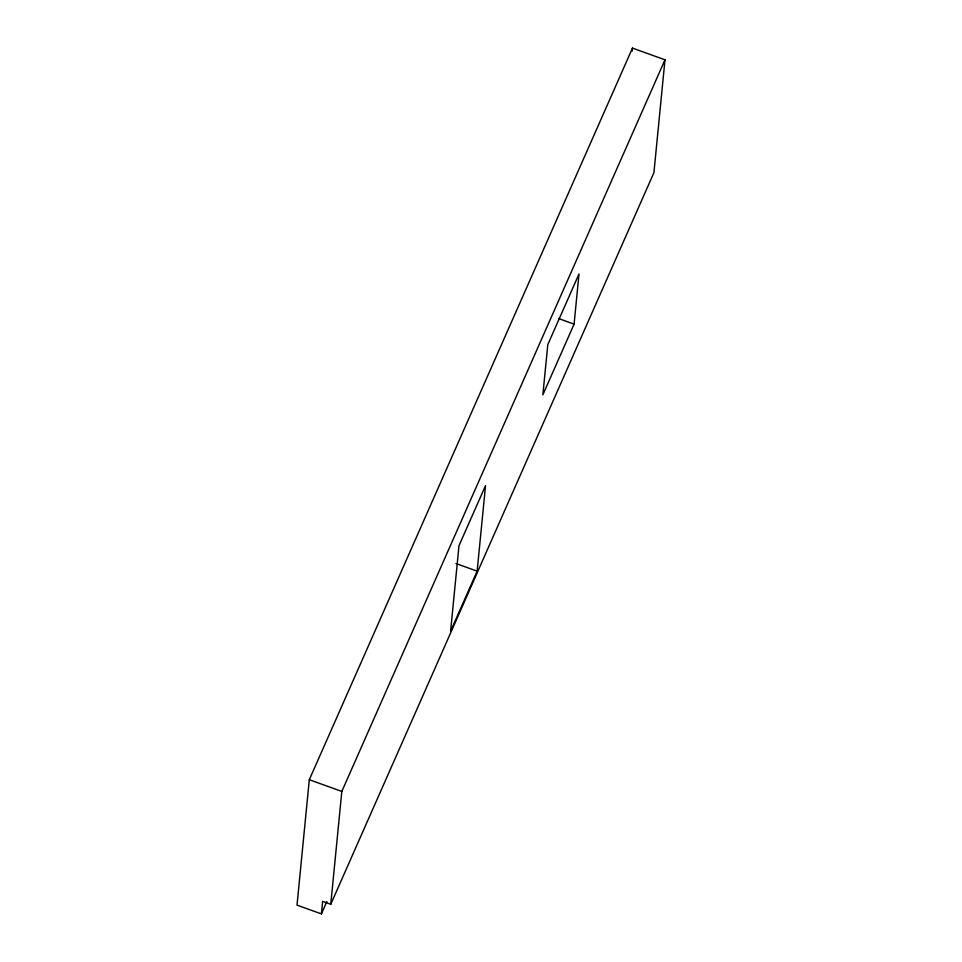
<?xml version="1.0" encoding="UTF-8"?>
<svg xmlns="http://www.w3.org/2000/svg" width="962" height="962" viewBox="0 0 962 962"><rect width="100%" height="100%" fill="white"/><g stroke="black" fill="none" stroke-linecap="round" stroke-linejoin="round"><path stroke-width="1.44" d="M321.404 913.9L322.631 901.358L330.76 904.292L653.919 172.655L664.982 59.8L632.467 48.1L309.307 779.725L297.017 905.122L321.404 913.9L326.864 901.55M330.76 904.292L341.823 791.437L664.982 59.8M477.14 571.151L485.533 485.594L458.994 545.682L450.601 631.24L477.14 571.151L455.94 563.516M574.086 324.134L579.004 273.978L547.787 344.661L542.869 394.817L574.086 324.134L558.537 318.53M632.178 51.082L632.467 48.1M309.307 779.725L341.823 791.437"/></g></svg>
